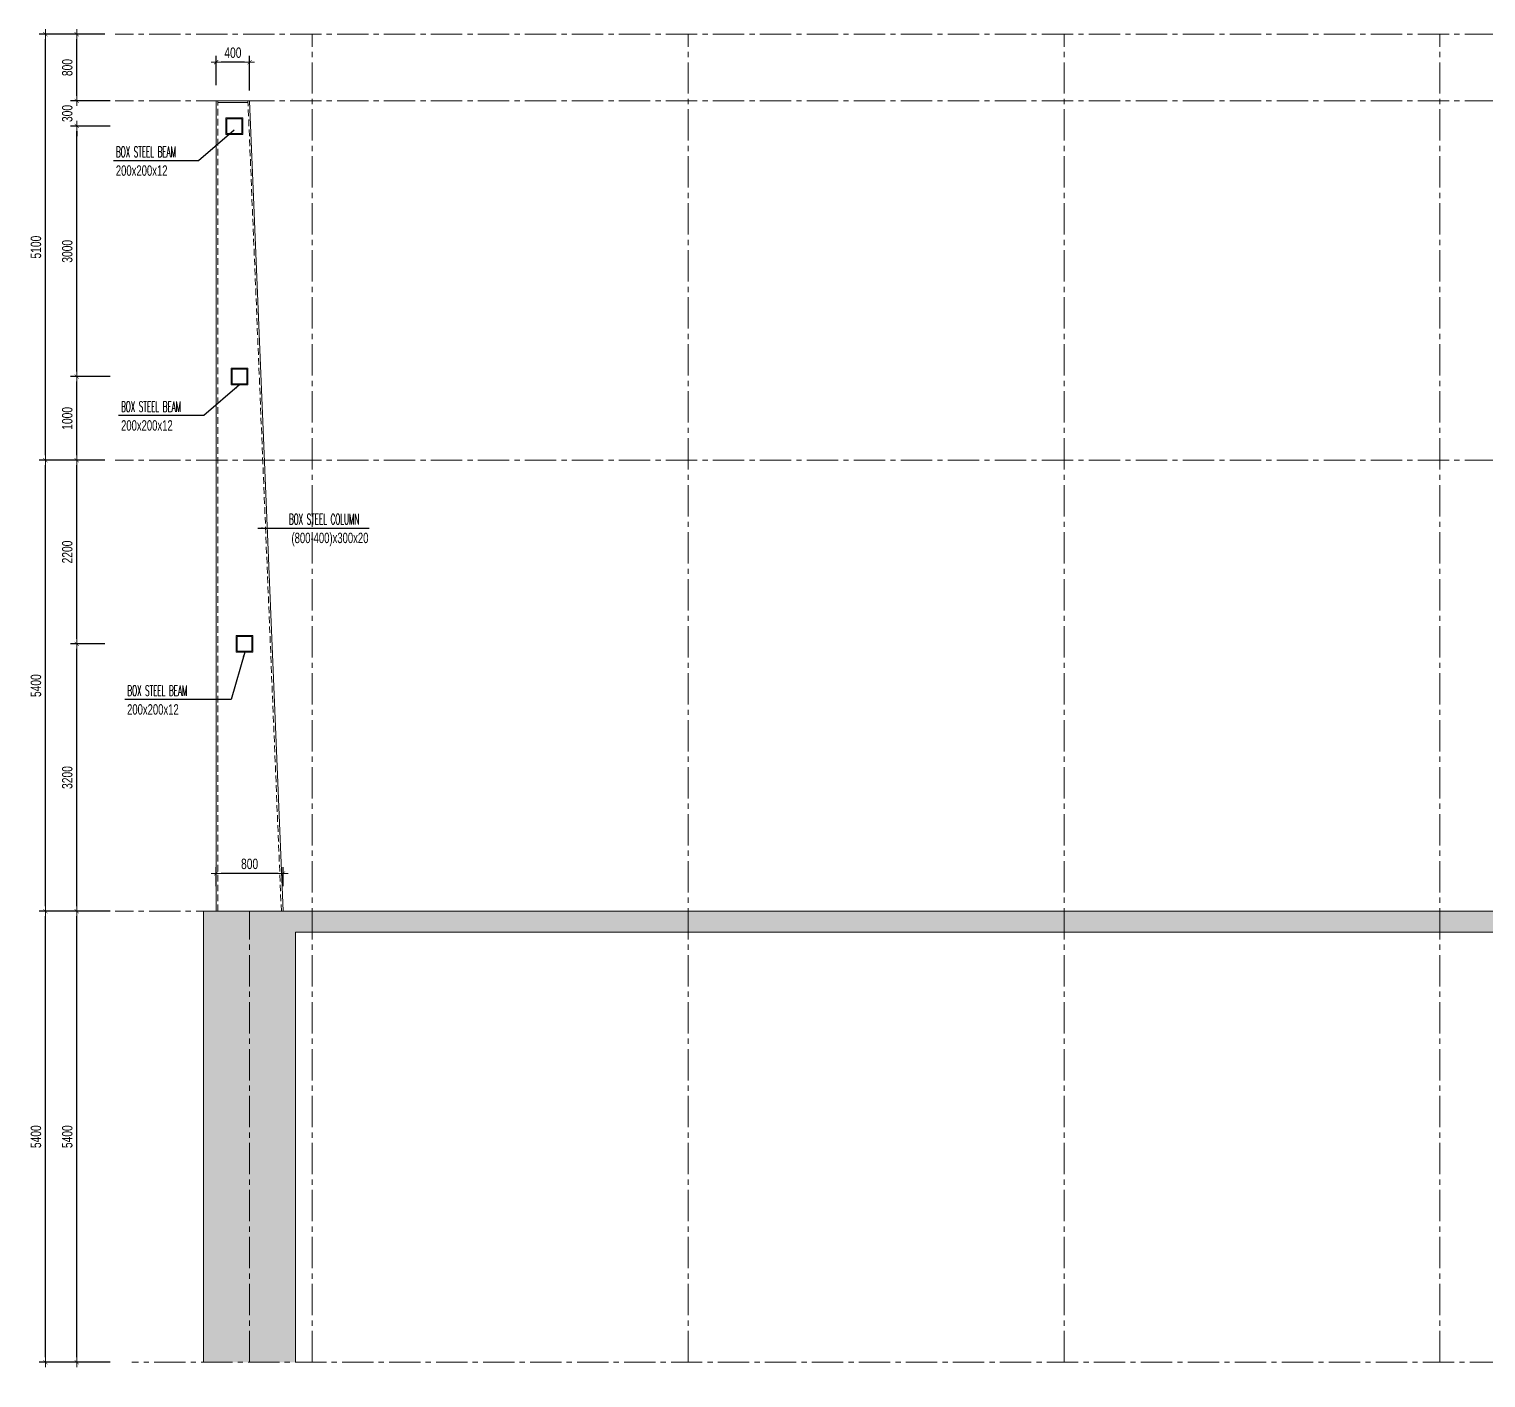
# Model space of a CAD drawing. Header units: millimetres. Extents: x 239606 to 473981, y -27658 to 23850.
# Drawn here: x 414077 to 448955, y -10315 to 21980 of the extents above; entities that cross this region are included whole.
import ezdxf

# ---------------------------------------------------------------- set-up
doc = ezdxf.new("R2010")
doc.units = ezdxf.units.MM
doc.linetypes.add('CENTER2', pattern=[1.125, 0.75, -0.125, 0.125, -0.125])
doc.linetypes.add('HIDDEN2', pattern=[4.7625, 3.175, -1.5875])
doc.layers.get('Defpoints').update_dxf_attribs({"color": 151, "lineweight": 9})
for name, color, linetype, lineweight in [('NDC_S_AXIS', 5, 'CENTER2', 13), ('NDC_S_CONTINUOUS', 3, 'Continuous', 20), ('NDC_S_DIM', 1, 'Continuous', 15), ('NDC_S_ENG TEXT', 2, 'Continuous', 20), ('NDC_S_HATCH MATERIAL', 8, 'Continuous', 13), ('NDC_S_SLAB', 2, 'Continuous', 20)]:
    doc.layers.add(name, color=color, linetype=linetype, lineweight=lineweight)
doc.styles.add('NDC_DIM', font='', dxfattribs={"width": 0.75})
doc.styles.add('NDC_EN TXT', font='romans.shx', dxfattribs={"width": 0.8})
doc.styles.add('NDC_VIE TXT', font='arial.ttf', dxfattribs={"width": 0.8})
doc.styles.get('NDC_DIM').set_extended_font_data('Dotum')
doc.dimstyles.new('NDC_dim_100', dxfattribs={"dimscale": 100, "dimtxt": 2.5, "dimasz": 1.2, "dimexe": 1.5, "dimexo": 2.5, "dimgap": 1, "dimtad": 1, "dimdec": 0, "dimzin": 0, "dimdsep": 46, "dimtxsty": 'NDC_DIM', "dimblk": 'DIMMARK', "dimcen": 0.09, "dimdle": 1.2, "dimclrd": 1, "dimclre": 1, "dimclrt": 3, "dimadec": 0, "dimazin": 0, "dimtfac": 1, "dimtdec": 0, "dimtix": 1, "dimtofl": 0, "dimtmove": 0, "dimatfit": 3, "dimfxl": 8, "dimfxlon": 1, "dimtolj": 1, "dimtzin": 0, "dimarcsym": 0})

# ---------------------------------------------------------------- blocks, each defined once
blk = doc.blocks.new('DIMMARK')
at = {"layer": 'NDC_S_DIM', "color": 1}
blk.add_line((-1.5, 0), (1, 0), dxfattribs=at)
at = {"layer": 'NDC_S_DIM', "color": 2, "const_width": 0.1}
blk.add_lwpolyline([(-0.42, -0.42), (0.42, 0.42)], dxfattribs=at)
blk = doc.blocks.new('*D48')
at = {"layer": 'Defpoints', "color": 0, "ltscale": 200, "transparency": 16777216}
for p in [(419356, -9940), (467356, -9940), (467356, -13751)]:
    blk.add_point(p, dxfattribs=at)
at = {"layer": 'NDC_S_DIM', "color": 1, "lineweight": -2, "ltscale": 200, "transparency": 16777216}
for p, q in [((419356, -12951), (419356, -13901)), ((467356, -12951), (467356, -13901)), ((419476, -13751), (467236, -13751))]:
    blk.add_line(p, q, dxfattribs=at)
at = {"layer": 'NDC_S_DIM', "color": 1, "lineweight": -2, "ltscale": 200, "transparency": 16777216, "xscale": 120, "yscale": 120, "zscale": 120, "rotation": 180}
blk.add_blockref('DIMMARK', (419356, -13751), dxfattribs=at)
at = {"layer": 'NDC_S_DIM', "color": 1, "lineweight": -2, "ltscale": 200, "transparency": 16777216, "xscale": 120, "yscale": 120, "zscale": 120}
blk.add_blockref('DIMMARK', (467356, -13751), dxfattribs=at)
at = {"layer": 'NDC_S_DIM', "color": 3, "ltscale": 200, "transparency": 16777216, "insert": (443356, -13526), "char_height": 250, "attachment_point": 5, "style": 'NDC_DIM'}
blk.add_mtext('\\A1;48000', dxfattribs=at)
blk = doc.blocks.new('*D49')
at = {"layer": 'Defpoints', "color": 0, "ltscale": 200, "transparency": 16777216}
for p in [(429856, -9940), (438856, -9940), (438856, -12951)]:
    blk.add_point(p, dxfattribs=at)
at = {"layer": 'NDC_S_DIM', "color": 1, "lineweight": -2, "ltscale": 200, "transparency": 16777216}
for p, q in [((429856, -12151), (429856, -13101)), ((438856, -12151), (438856, -13101)), ((429976, -12951), (438736, -12951))]:
    blk.add_line(p, q, dxfattribs=at)
at = {"layer": 'NDC_S_DIM', "color": 1, "lineweight": -2, "ltscale": 200, "transparency": 16777216, "xscale": 120, "yscale": 120, "zscale": 120, "rotation": 180}
blk.add_blockref('DIMMARK', (429856, -12951), dxfattribs=at)
at = {"layer": 'NDC_S_DIM', "color": 1, "lineweight": -2, "ltscale": 200, "transparency": 16777216, "xscale": 120, "yscale": 120, "zscale": 120}
blk.add_blockref('DIMMARK', (438856, -12951), dxfattribs=at)
at = {"layer": 'NDC_S_DIM', "color": 3, "ltscale": 200, "transparency": 16777216, "insert": (434356, -12726), "char_height": 250, "attachment_point": 5, "style": 'NDC_DIM'}
blk.add_mtext('\\A1;9000', dxfattribs=at)
blk = doc.blocks.new('*D50')
at = {"layer": 'Defpoints', "color": 0, "ltscale": 200, "transparency": 16777216}
for p in [(420856, -9940), (429856, -9940), (429856, -12951)]:
    blk.add_point(p, dxfattribs=at)
at = {"layer": 'NDC_S_DIM', "color": 1, "lineweight": -2, "ltscale": 200, "transparency": 16777216}
for p, q in [((420856, -12151), (420856, -13101)), ((429856, -12151), (429856, -13101)), ((420976, -12951), (429736, -12951))]:
    blk.add_line(p, q, dxfattribs=at)
at = {"layer": 'NDC_S_DIM', "color": 1, "lineweight": -2, "ltscale": 200, "transparency": 16777216, "xscale": 120, "yscale": 120, "zscale": 120, "rotation": 180}
blk.add_blockref('DIMMARK', (420856, -12951), dxfattribs=at)
at = {"layer": 'NDC_S_DIM', "color": 1, "lineweight": -2, "ltscale": 200, "transparency": 16777216, "xscale": 120, "yscale": 120, "zscale": 120}
blk.add_blockref('DIMMARK', (429856, -12951), dxfattribs=at)
at = {"layer": 'NDC_S_DIM', "color": 3, "ltscale": 200, "transparency": 16777216, "insert": (425356, -12726), "char_height": 250, "attachment_point": 5, "style": 'NDC_DIM'}
blk.add_mtext('\\A1;9000', dxfattribs=at)
blk = doc.blocks.new('*D51')
at = {"layer": 'Defpoints', "color": 0, "ltscale": 100, "transparency": 16777216}
for p in [(419356, -9940), (420856, -9940), (420856, -12951)]:
    blk.add_point(p, dxfattribs=at)
at = {"layer": 'NDC_S_DIM', "color": 1, "lineweight": -2, "ltscale": 100, "transparency": 16777216}
for p, q in [((419356, -12151), (419356, -13101)), ((420856, -12151), (420856, -13101)), ((419476, -12951), (420736, -12951))]:
    blk.add_line(p, q, dxfattribs=at)
at = {"layer": 'NDC_S_DIM', "color": 1, "lineweight": -2, "ltscale": 100, "transparency": 16777216, "xscale": 120, "yscale": 120, "zscale": 120, "rotation": 180}
blk.add_blockref('DIMMARK', (419356, -12951), dxfattribs=at)
at = {"layer": 'NDC_S_DIM', "color": 1, "lineweight": -2, "ltscale": 100, "transparency": 16777216, "xscale": 120, "yscale": 120, "zscale": 120}
blk.add_blockref('DIMMARK', (420856, -12951), dxfattribs=at)
at = {"layer": 'NDC_S_DIM', "color": 3, "ltscale": 100, "transparency": 16777216, "insert": (420106, -12726), "char_height": 250, "attachment_point": 5, "style": 'NDC_DIM'}
blk.add_mtext('\\A1;1500', dxfattribs=at)
blk = doc.blocks.new('*D52')
at = {"layer": 'Defpoints', "color": 0, "ltscale": 200, "transparency": 16777216}
for p in [(438856, -9940), (447856, -9940), (447856, -12951)]:
    blk.add_point(p, dxfattribs=at)
at = {"layer": 'NDC_S_DIM', "color": 1, "lineweight": -2, "ltscale": 200, "transparency": 16777216}
for p, q in [((438856, -12151), (438856, -13101)), ((447856, -12151), (447856, -13101)), ((438976, -12951), (447736, -12951))]:
    blk.add_line(p, q, dxfattribs=at)
at = {"layer": 'NDC_S_DIM', "color": 1, "lineweight": -2, "ltscale": 200, "transparency": 16777216, "xscale": 120, "yscale": 120, "zscale": 120, "rotation": 180}
blk.add_blockref('DIMMARK', (438856, -12951), dxfattribs=at)
at = {"layer": 'NDC_S_DIM', "color": 1, "lineweight": -2, "ltscale": 200, "transparency": 16777216, "xscale": 120, "yscale": 120, "zscale": 120}
blk.add_blockref('DIMMARK', (447856, -12951), dxfattribs=at)
at = {"layer": 'NDC_S_DIM', "color": 3, "ltscale": 200, "transparency": 16777216, "insert": (443356, -12726), "char_height": 250, "attachment_point": 5, "style": 'NDC_DIM'}
blk.add_mtext('\\A1;9000', dxfattribs=at)
blk = doc.blocks.new('*D53')
at = {"layer": 'Defpoints', "color": 0, "ltscale": 200, "transparency": 16777216}
for p in [(447856, -9940), (456856, -9940), (456856, -12951)]:
    blk.add_point(p, dxfattribs=at)
at = {"layer": 'NDC_S_DIM', "color": 1, "lineweight": -2, "ltscale": 200, "transparency": 16777216}
for p, q in [((447856, -12151), (447856, -13101)), ((456856, -12151), (456856, -13101)), ((447976, -12951), (456736, -12951))]:
    blk.add_line(p, q, dxfattribs=at)
at = {"layer": 'NDC_S_DIM', "color": 1, "lineweight": -2, "ltscale": 200, "transparency": 16777216, "xscale": 120, "yscale": 120, "zscale": 120, "rotation": 180}
blk.add_blockref('DIMMARK', (447856, -12951), dxfattribs=at)
at = {"layer": 'NDC_S_DIM', "color": 1, "lineweight": -2, "ltscale": 200, "transparency": 16777216, "xscale": 120, "yscale": 120, "zscale": 120}
blk.add_blockref('DIMMARK', (456856, -12951), dxfattribs=at)
at = {"layer": 'NDC_S_DIM', "color": 3, "ltscale": 200, "transparency": 16777216, "insert": (452356, -12726), "char_height": 250, "attachment_point": 5, "style": 'NDC_DIM'}
blk.add_mtext('\\A1;9000', dxfattribs=at)
blk = doc.blocks.new('*D108')
at = {"layer": 'Defpoints', "color": 0, "ltscale": 100, "transparency": 16777216}
for p in [(415216, 7260), (416138, 7260), (416138, 860)]:
    blk.add_point(p, dxfattribs=at)
at = {"layer": 'NDC_S_DIM', "color": 1, "lineweight": -2, "ltscale": 100, "transparency": 16777216}
for p, q in [((415888, 7260), (415066, 7260)), ((415216, 980), (415216, 7140)), ((415888, 860), (415066, 860))]:
    blk.add_line(p, q, dxfattribs=at)
at = {"layer": 'NDC_S_DIM', "color": 1, "lineweight": -2, "ltscale": 100, "transparency": 16777216, "xscale": 120, "yscale": 120, "zscale": 120}
for p, rotation in [((415216, 7260), 90), ((415216, 860), 270)]:
    blk.add_blockref('DIMMARK', p, dxfattribs=dict(at, rotation=rotation))
at = {"layer": 'NDC_S_DIM', "color": 3, "ltscale": 100, "transparency": 16777216, "insert": (414991, 4060), "char_height": 250, "attachment_point": 5, "rotation": 90, "style": 'NDC_DIM'}
blk.add_mtext('\\A1;3200', dxfattribs=at)
blk = doc.blocks.new('*D109')
at = {"layer": 'Defpoints', "color": 0, "ltscale": 100, "transparency": 16777216}
for p in [(415216, 11660), (416138, 11660), (416138, 7260)]:
    blk.add_point(p, dxfattribs=at)
at = {"layer": 'NDC_S_DIM', "color": 1, "lineweight": -2, "ltscale": 100, "transparency": 16777216}
for p, q in [((415888, 11660), (415066, 11660)), ((415216, 7380), (415216, 11540)), ((415888, 7260), (415066, 7260))]:
    blk.add_line(p, q, dxfattribs=at)
at = {"layer": 'NDC_S_DIM', "color": 1, "lineweight": -2, "ltscale": 100, "transparency": 16777216, "xscale": 120, "yscale": 120, "zscale": 120}
for p, rotation in [((415216, 11660), 90), ((415216, 7260), 270)]:
    blk.add_blockref('DIMMARK', p, dxfattribs=dict(at, rotation=rotation))
at = {"layer": 'NDC_S_DIM', "color": 3, "ltscale": 100, "transparency": 16777216, "insert": (414991, 9460), "char_height": 250, "attachment_point": 5, "rotation": 90, "style": 'NDC_DIM'}
blk.add_mtext('\\A1;2200', dxfattribs=at)
blk = doc.blocks.new('*D110')
at = {"layer": 'Defpoints', "color": 0, "ltscale": 100, "transparency": 16777216}
for p in [(415216, 13660), (416138, 13660), (416138, 11660)]:
    blk.add_point(p, dxfattribs=at)
at = {"layer": 'NDC_S_DIM', "color": 1, "lineweight": -2, "ltscale": 100, "transparency": 16777216}
for p, q in [((415888, 13660), (415066, 13660)), ((415216, 11780), (415216, 13540)), ((415888, 11660), (415066, 11660))]:
    blk.add_line(p, q, dxfattribs=at)
at = {"layer": 'NDC_S_DIM', "color": 1, "lineweight": -2, "ltscale": 100, "transparency": 16777216, "xscale": 120, "yscale": 120, "zscale": 120}
for p, rotation in [((415216, 13660), 90), ((415216, 11660), 270)]:
    blk.add_blockref('DIMMARK', p, dxfattribs=dict(at, rotation=rotation))
at = {"layer": 'NDC_S_DIM', "color": 3, "ltscale": 100, "transparency": 16777216, "insert": (414991, 12660), "char_height": 250, "attachment_point": 5, "rotation": 90, "style": 'NDC_DIM'}
blk.add_mtext('\\A1;1000', dxfattribs=at)
blk = doc.blocks.new('*D111')
at = {"layer": 'Defpoints', "color": 0, "ltscale": 100, "transparency": 16777216}
for p in [(414466, 11660), (416138, 11660), (416138, 860)]:
    blk.add_point(p, dxfattribs=at)
at = {"layer": 'NDC_S_DIM', "color": 1, "lineweight": -2, "ltscale": 100, "transparency": 16777216}
for p, q in [((415266, 11660), (414316, 11660)), ((414466, 980), (414466, 11540)), ((415266, 860), (414316, 860))]:
    blk.add_line(p, q, dxfattribs=at)
at = {"layer": 'NDC_S_DIM', "color": 1, "lineweight": -2, "ltscale": 100, "transparency": 16777216, "xscale": 120, "yscale": 120, "zscale": 120}
for p, rotation in [((414466, 11660), 90), ((414466, 860), 270)]:
    blk.add_blockref('DIMMARK', p, dxfattribs=dict(at, rotation=rotation))
at = {"layer": 'NDC_S_DIM', "color": 3, "ltscale": 100, "transparency": 16777216, "insert": (414241, 6260), "char_height": 250, "attachment_point": 5, "rotation": 90, "style": 'NDC_DIM'}
blk.add_mtext('\\A1;5400', dxfattribs=at)
blk = doc.blocks.new('*D112')
at = {"layer": 'Defpoints', "color": 0, "ltscale": 100, "transparency": 16777216}
for p in [(414466, 21860), (416138, 21860), (416138, 11660)]:
    blk.add_point(p, dxfattribs=at)
at = {"layer": 'NDC_S_DIM', "color": 1, "lineweight": -2, "ltscale": 100, "transparency": 16777216}
for p, q in [((415266, 21860), (414316, 21860)), ((414466, 11780), (414466, 21740)), ((415266, 11660), (414316, 11660))]:
    blk.add_line(p, q, dxfattribs=at)
at = {"layer": 'NDC_S_DIM', "color": 1, "lineweight": -2, "ltscale": 100, "transparency": 16777216, "xscale": 120, "yscale": 120, "zscale": 120}
for p, rotation in [((414466, 21860), 90), ((414466, 11660), 270)]:
    blk.add_blockref('DIMMARK', p, dxfattribs=dict(at, rotation=rotation))
at = {"layer": 'NDC_S_DIM', "color": 3, "ltscale": 100, "transparency": 16777216, "insert": (414241, 16760), "char_height": 250, "attachment_point": 5, "rotation": 90, "style": 'NDC_DIM'}
blk.add_mtext('\\A1;5100', dxfattribs=at)
blk = doc.blocks.new('*D113')
at = {"layer": 'Defpoints', "color": 0, "ltscale": 100, "transparency": 16777216}
for p in [(418556, 21189), (418556, 20385), (419356, 20260)]:
    blk.add_point(p, dxfattribs=at)
at = {"layer": 'NDC_S_DIM', "color": 1, "lineweight": -2, "ltscale": 100, "transparency": 16777216}
for p, q in [((418556, 20635), (418556, 21339)), ((419356, 20510), (419356, 21339)), ((419236, 21189), (418676, 21189))]:
    blk.add_line(p, q, dxfattribs=at)
at = {"layer": 'NDC_S_DIM', "color": 1, "lineweight": -2, "ltscale": 100, "transparency": 16777216, "xscale": 120, "yscale": 120, "zscale": 120, "rotation": 180}
blk.add_blockref('DIMMARK', (418556, 21189), dxfattribs=at)
at = {"layer": 'NDC_S_DIM', "color": 1, "lineweight": -2, "ltscale": 100, "transparency": 16777216, "xscale": 120, "yscale": 120, "zscale": 120}
blk.add_blockref('DIMMARK', (419356, 21189), dxfattribs=at)
at = {"layer": 'NDC_S_DIM', "color": 3, "ltscale": 100, "transparency": 16777216, "insert": (418956, 21414), "char_height": 250, "attachment_point": 5, "style": 'NDC_DIM'}
blk.add_mtext('\\A1;400', dxfattribs=at)
blk = doc.blocks.new('*D114')
at = {"layer": 'Defpoints', "color": 0, "ltscale": 100, "transparency": 16777216}
for p in [(418556, 1766), (418556, 1206), (420156, 1206)]:
    blk.add_point(p, dxfattribs=at)
at = {"layer": 'NDC_S_DIM', "color": 1, "lineweight": -2, "ltscale": 100, "transparency": 16777216}
for p, q in [((418556, 1456), (418556, 1916)), ((420036, 1766), (418676, 1766)), ((420156, 1456), (420156, 1916))]:
    blk.add_line(p, q, dxfattribs=at)
at = {"layer": 'NDC_S_DIM', "color": 1, "lineweight": -2, "ltscale": 100, "transparency": 16777216, "xscale": 120, "yscale": 120, "zscale": 120, "rotation": 180}
blk.add_blockref('DIMMARK', (418556, 1766), dxfattribs=at)
at = {"layer": 'NDC_S_DIM', "color": 1, "lineweight": -2, "ltscale": 100, "transparency": 16777216, "xscale": 120, "yscale": 120, "zscale": 120}
blk.add_blockref('DIMMARK', (420156, 1766), dxfattribs=at)
at = {"layer": 'NDC_S_DIM', "color": 3, "ltscale": 100, "transparency": 16777216, "insert": (419356, 1991), "char_height": 250, "attachment_point": 5, "style": 'NDC_DIM'}
blk.add_mtext('\\A1;800', dxfattribs=at)
blk = doc.blocks.new('*D115')
at = {"layer": 'Defpoints', "color": 0, "ltscale": 100, "transparency": 16777216}
for p in [(415216, 19660), (418556, 19660), (418556, 13660)]:
    blk.add_point(p, dxfattribs=at)
at = {"layer": 'NDC_S_DIM', "color": 1, "lineweight": -2, "ltscale": 100, "transparency": 16777216}
for p, q in [((416016, 19660), (415066, 19660)), ((415216, 13780), (415216, 19540)), ((416016, 13660), (415066, 13660))]:
    blk.add_line(p, q, dxfattribs=at)
at = {"layer": 'NDC_S_DIM', "color": 1, "lineweight": -2, "ltscale": 100, "transparency": 16777216, "xscale": 120, "yscale": 120, "zscale": 120}
for p, rotation in [((415216, 19660), 90), ((415216, 13660), 270)]:
    blk.add_blockref('DIMMARK', p, dxfattribs=dict(at, rotation=rotation))
at = {"layer": 'NDC_S_DIM', "color": 3, "ltscale": 100, "transparency": 16777216, "insert": (414991, 16660), "char_height": 250, "attachment_point": 5, "rotation": 90, "style": 'NDC_DIM'}
blk.add_mtext('\\A1;3000', dxfattribs=at)
blk = doc.blocks.new('*D116')
at = {"layer": 'Defpoints', "color": 0, "ltscale": 100, "transparency": 16777216}
for p in [(415216, 21860), (416138, 21860), (416138, 20260)]:
    blk.add_point(p, dxfattribs=at)
at = {"layer": 'NDC_S_DIM', "color": 1, "lineweight": -2, "ltscale": 100, "transparency": 16777216}
for p, q in [((415888, 21860), (415066, 21860)), ((415216, 20380), (415216, 21740)), ((415888, 20260), (415066, 20260))]:
    blk.add_line(p, q, dxfattribs=at)
at = {"layer": 'NDC_S_DIM', "color": 1, "lineweight": -2, "ltscale": 100, "transparency": 16777216, "xscale": 120, "yscale": 120, "zscale": 120}
for p, rotation in [((415216, 21860), 90), ((415216, 20260), 270)]:
    blk.add_blockref('DIMMARK', p, dxfattribs=dict(at, rotation=rotation))
at = {"layer": 'NDC_S_DIM', "color": 3, "ltscale": 100, "transparency": 16777216, "insert": (414991, 21060), "char_height": 250, "attachment_point": 5, "rotation": 90, "style": 'NDC_DIM'}
blk.add_mtext('\\A1;800', dxfattribs=at)
blk = doc.blocks.new('*D117')
at = {"layer": 'Defpoints', "color": 0, "ltscale": 100, "transparency": 16777216}
for p in [(414466, 860), (416138, 860), (416138, -9940)]:
    blk.add_point(p, dxfattribs=at)
at = {"layer": 'NDC_S_DIM', "color": 1, "lineweight": -2, "ltscale": 100, "transparency": 16777216}
for p, q in [((415266, 860), (414316, 860)), ((414466, -9820), (414466, 740)), ((415266, -9940), (414316, -9940))]:
    blk.add_line(p, q, dxfattribs=at)
at = {"layer": 'NDC_S_DIM', "color": 1, "lineweight": -2, "ltscale": 100, "transparency": 16777216, "xscale": 120, "yscale": 120, "zscale": 120}
for p, rotation in [((414466, 860), 90), ((414466, -9940), 270)]:
    blk.add_blockref('DIMMARK', p, dxfattribs=dict(at, rotation=rotation))
at = {"layer": 'NDC_S_DIM', "color": 3, "ltscale": 100, "transparency": 16777216, "insert": (414241, -4540), "char_height": 250, "attachment_point": 5, "rotation": 90, "style": 'NDC_DIM'}
blk.add_mtext('\\A1;5400', dxfattribs=at)
blk = doc.blocks.new('*D118')
at = {"layer": 'Defpoints', "color": 0, "ltscale": 100, "transparency": 16777216}
for p in [(415216, 860), (416888, 860), (416888, -9940)]:
    blk.add_point(p, dxfattribs=at)
at = {"layer": 'NDC_S_DIM', "color": 1, "lineweight": -2, "ltscale": 100, "transparency": 16777216}
for p, q in [((416016, 860), (415066, 860)), ((415216, -9820), (415216, 740)), ((416016, -9940), (415066, -9940))]:
    blk.add_line(p, q, dxfattribs=at)
at = {"layer": 'NDC_S_DIM', "color": 1, "lineweight": -2, "ltscale": 100, "transparency": 16777216, "xscale": 120, "yscale": 120, "zscale": 120}
for p, rotation in [((415216, 860), 90), ((415216, -9940), 270)]:
    blk.add_blockref('DIMMARK', p, dxfattribs=dict(at, rotation=rotation))
at = {"layer": 'NDC_S_DIM', "color": 3, "ltscale": 100, "transparency": 16777216, "insert": (414991, -4540), "char_height": 250, "attachment_point": 5, "rotation": 90, "style": 'NDC_DIM'}
blk.add_mtext('\\A1;5400', dxfattribs=at)
blk = doc.blocks.new('*D82')
at = {"layer": 'Defpoints', "color": 0, "ltscale": 100, "transparency": 16777216}
for p in [(418556, 20260), (415216, 19660), (418556, 19660)]:
    blk.add_point(p, dxfattribs=at)
at = {"layer": 'NDC_S_DIM', "color": 1, "lineweight": -2, "ltscale": 100, "transparency": 16777216}
for p, q in [((416016, 20260), (415066, 20260)), ((415216, 20380), (415216, 20500)), ((416016, 19660), (415066, 19660)), ((415216, 19540), (415216, 19420))]:
    blk.add_line(p, q, dxfattribs=at)
at = {"layer": 'NDC_S_DIM', "color": 1, "lineweight": -2, "ltscale": 100, "transparency": 16777216, "xscale": 120, "yscale": 120, "zscale": 120}
for p, rotation in [((415216, 20260), 270), ((415216, 19660), 90)]:
    blk.add_blockref('DIMMARK', p, dxfattribs=dict(at, rotation=rotation))
at = {"layer": 'NDC_S_DIM', "color": 3, "ltscale": 100, "transparency": 16777216, "insert": (414991, 19960), "char_height": 250, "attachment_point": 5, "rotation": 90, "style": 'NDC_DIM'}
blk.add_mtext('\\A1;300', dxfattribs=at)

msp = doc.modelspace()

# ---------------------------------------------------------------- hatches: boundary and pattern name
at = {"layer": 'NDC_S_HATCH MATERIAL', "ltscale": 100}
h = msp.add_hatch(dxfattribs=at)
h.set_pattern_fill('BT-01', color=256, scale=50, pattern_type=2)
h.set_pattern_definition([(50, (84100, 0), (358.6301, -31.37607), [37.5, -412.5]), (355, (84100, 0), (-69.37567, 376.09607), [30, -330]), (100.4514, (84129.9, -2.6), (289.2547, 344.71977), [31.8701, -350.57106]), (46.1842, (84100, 100), (533.6205, -82.7595), [56.25, -618.75]), (96.6356, (84144.47, 93.1), (467.33135, 487.05894), [47.80514, -525.8565]), (351.1842, (84100, 100), (467.331, 487.0593), [45, -495]), (21, (84150, 75), (298.45353, -201.30945), [37.5, -412.5]), (326, (84150, 75), (121.65767, 362.57502), [30, -330]), (71.4514, (84174.87, 58.22), (420.1113, 161.26525), [31.8701, -350.57106]), (37.5, (84100, 0), (6.079928, 166.446927), [0, -326, 0, -335, 0, -331.25]), (7.5, (84100, 0), (131.53477, 197.20586), [0, -191, 0, -318.5, 0, -126.25]), (327.5, (83988.5, 0), (266.91122, -11.277436), [0, -125, 0, -390, 0, -517.5]), (317.5, (83938.5, 0), (291.59308, 50.05249), [0, -162.5, 0, -259, 0, -367.5]), (45, (84100, 0), (-150.26019, 150.26019), []), (45, (84100, 61.25), (-150.26019, 150.26019), [])])
h.paths.add_polyline_path([(468455.8, 859.5), (418255.8, 859.5), (418255.8, -9940.5), (420455.8, -9940.5), (420455.8, 359.5), (466255.8, 359.5), (466255.8, -9940.5), (468455.8, -9940.5)])

# ---------------------------------------------------------------- linework, layer by layer
at = {"layer": 'NDC_S_AXIS', "ltscale": 1000}
for p, q in [((470573.5, 21859.5), (416138.2, 21859.5)), ((420855.8, -9940.5), (420855.8, 21859.5)), ((429855.8, -9940.5), (429855.8, 21859.5)), ((438855.8, -9940.5), (438855.8, 21859.5)), ((447855.8, -9940.5), (447855.8, 21859.5)), ((470573.5, 20259.5), (416138.2, 20259.5)), ((470573.5, 11659.5), (416138.2, 11659.5)), ((470573.5, 859.5), (416138.2, 859.5)), ((422778, 859.5), (418555.8, 859.5)), ((419355.8, -9940.5), (419355.8, 859.5)), ((470695.2, -9940.5), (416538.2, -9940.5))]:
    msp.add_line(p, q, dxfattribs=at)
at = {"layer": 'NDC_S_CONTINUOUS', "ltscale": 100}
for p, q in [((418555.8, 859.5), (418555.8, 20259.5)), ((418555.8, 20259.5), (419355.8, 20259.5)), ((420155.8, 859.5), (419355.8, 20259.5)), ((418595.8, 20219.5), (419317.3, 20219.5)), ((468455.8, 859.5), (418255.8, 859.5)), ((418255.8, 859.5), (418255.8, -9940.5)), ((466255.8, 359.5), (420455.8, 359.5)), ((420455.8, 359.5), (420455.8, -9940.5))]:
    msp.add_line(p, q, dxfattribs=at)
at = {"layer": 'NDC_S_CONTINUOUS', "linetype": 'HIDDEN2', "ltscale": 50}
for p, q in [((418595.8, 859.5), (418595.8, 20259.5)), ((420115.8, 859.5), (419315.8, 20259.5))]:
    msp.add_line(p, q, dxfattribs=at)
at = {"layer": 'NDC_S_SLAB', "ltscale": 1000}
for points in [[(419190.1, 19459.5), (418790.1, 19459.5), (418790.1, 19859.5), (419190.1, 19859.5)], [(419166.1, 19483.5), (418814.1, 19483.5), (418814.1, 19835.5), (419166.1, 19835.5)], [(419312, 13459.5), (418912, 13459.5), (418912, 13859.5), (419312, 13859.5)], [(419288, 13483.5), (418936, 13483.5), (418936, 13835.5), (419288, 13835.5)], [(419433.9, 7059.5), (419033.9, 7059.5), (419033.9, 7459.5), (419433.9, 7459.5)], [(419409.9, 7083.5), (419057.9, 7083.5), (419057.9, 7435.5), (419409.9, 7435.5)]]:
    msp.add_lwpolyline(points, close=True, dxfattribs=at)

# ---------------------------------------------------------------- texts
at = {"layer": 'NDC_S_ENG TEXT'}
for s, style, width, p in [('BOX STEEL BEAM', 'NDC_EN TXT', 0.5, (416158.4, 18916.6)), ('200x200x12', 'NDC_VIE TXT', 0.65, (416153.1, 18467.5)), ('BOX STEEL BEAM', 'NDC_EN TXT', 0.5, (416280.3, 12814.8)), ('200x200x12', 'NDC_VIE TXT', 0.65, (416277.6, 12365.7)), ('BOX STEEL COLUMN', 'NDC_EN TXT', 0.5, (420299.1, 10121.5)), ('(800-400)x300x20', 'NDC_VIE TXT', 0.65, (420358.4, 9672.5)), ('BOX STEEL BEAM', 'NDC_EN TXT', 0.5, (416430.4, 6014.8)), ('200x200x12', 'NDC_VIE TXT', 0.65, (416422.2, 5565.7))]:
    msp.add_text(s, height=250, dxfattribs=dict(at, style=style, width=width)).set_placement(p)

# ---------------------------------------------------------------- dimensions: what is measured, and where the dimension line sits
at = {"layer": 'NDC_S_DIM', "ltscale": 100}
for base, p1, p2, angle, picture, middle in [((414466.4, 21859.5), (416138.2, 11659.5), (416138.2, 21859.5), 90, '*D112', (414241.3, 16759.5)), ((415216.4, 21859.5), (416138.2, 20259.5), (416138.2, 21859.5), 90, '*D116', (414991.3, 21059.5)), ((418555.8, 21188.9), (419355.8, 20259.5), (418555.8, 20385.4), 180, '*D113', (418955.8, 21414.1)), ((415216.4, 19659.5), (418555.8, 20259.5), (418555.8, 19659.5), 90, '*D82', (414991.3, 19959.5)), ((415216.4, 19659.5), (418555.8, 13659.5), (418555.8, 19659.5), 90, '*D115', (414991.3, 16659.5)), ((415216.4, 13659.5), (416138.2, 11659.5), (416138.2, 13659.5), 90, '*D110', (414991.3, 12659.5)), ((414466.4, 11659.5), (416138.2, 859.5), (416138.2, 11659.5), 90, '*D111', (414241.3, 6259.5)), ((415216.4, 11659.5), (416138.2, 7259.5), (416138.2, 11659.5), 90, '*D109', (414991.3, 9459.5)), ((415216.4, 7259.5), (416138.2, 859.5), (416138.2, 7259.5), 90, '*D108', (414991.3, 4059.5)), ((418555.8, 1766.3), (420155.8, 1205.5), (418555.8, 1205.5), 180, '*D114', (419355.8, 1991.4)), ((414466.4, 859.5), (416138.2, -9940.5), (416138.2, 859.5), 90, '*D117', (414241.3, -4540.5)), ((415216.4, 859.5), (416888.2, -9940.5), (416888.2, 859.5), 90, '*D118', (414991.3, -4540.5))]:
    dim = msp.add_linear_dim(base=base, p1=p1, p2=p2, angle=angle, dimstyle='NDC_dim_100', override={"dimlfac": 0.5, "dimtmove": 1}, dxfattribs=at)
    dim.commit()
    dim.dimension.update_dxf_attribs({"geometry": picture, "text_midpoint": middle})
at = {"layer": 'NDC_S_DIM', "ltscale": 200}
for base, p1, p2, picture, middle in [((467355.8, -13751.5), (419355.8, -9940.5), (467355.8, -9940.5), '*D48', (443355.8, -13526.3)), ((429855.8, -12951.5), (420855.8, -9940.5), (429855.8, -9940.5), '*D50', (425355.8, -12726.3)), ((438855.8, -12951.5), (429855.8, -9940.5), (438855.8, -9940.5), '*D49', (434355.8, -12726.3)), ((447855.8, -12951.5), (438855.8, -9940.5), (447855.8, -9940.5), '*D52', (443355.8, -12726.3)), ((456855.8, -12951.5), (447855.8, -9940.5), (456855.8, -9940.5), '*D53', (452355.8, -12726.3))]:
    dim = msp.add_linear_dim(base=base, p1=p1, p2=p2, dimstyle='NDC_dim_100', dxfattribs=at)
    dim.commit()
    dim.dimension.update_dxf_attribs({"geometry": picture, "text_midpoint": middle})
at = {"layer": 'NDC_S_DIM', "ltscale": 100}
dim = msp.add_linear_dim(base=(420855.8, -12951.5), p1=(419355.8, -9940.5), p2=(420855.8, -9940.5), dimstyle='NDC_dim_100', dxfattribs=at)
dim.commit()
dim.dimension.update_dxf_attribs({"geometry": '*D51', "text_midpoint": (420105.8, -12726.3)})

# ---------------------------------------------------------------- leaders
for points in [[(418990.1, 19561.3), (418135.2, 18827.9), (416098.3, 18827.9)], [(419112, 13459.5), (418257.1, 12726.1), (416220.2, 12726.1)], [(419237.8, 7059.5), (418917.2, 5926.1), (416370.4, 5926.1)]]:
    msp.add_leader(points, dimstyle='NDC_dim_100', override={"dimgap": 1, "dimtad": 0}, dxfattribs=at)
at = {"layer": 'NDC_S_SLAB', "ltscale": 100}
msp.add_leader([(419549, 10032.8), (422220.3, 10032.8)], dimstyle='NDC_dim_100', override={"dimgap": 1, "dimtad": 0}, dxfattribs=at)

doc.saveas('drawing.dxf')
